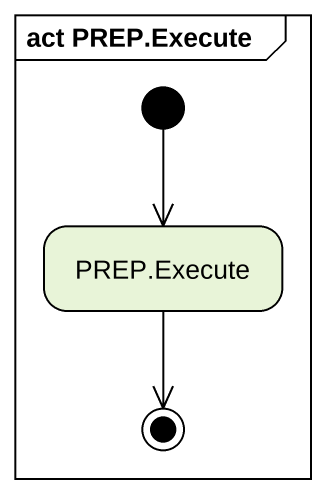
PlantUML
@startuml
mainframe act PREP.Execute
hide empty description
state "PREP.Execute" as PREP_Execute
[*] --> PREP_Execute
PREP_Execute --> [*]
@enduml
